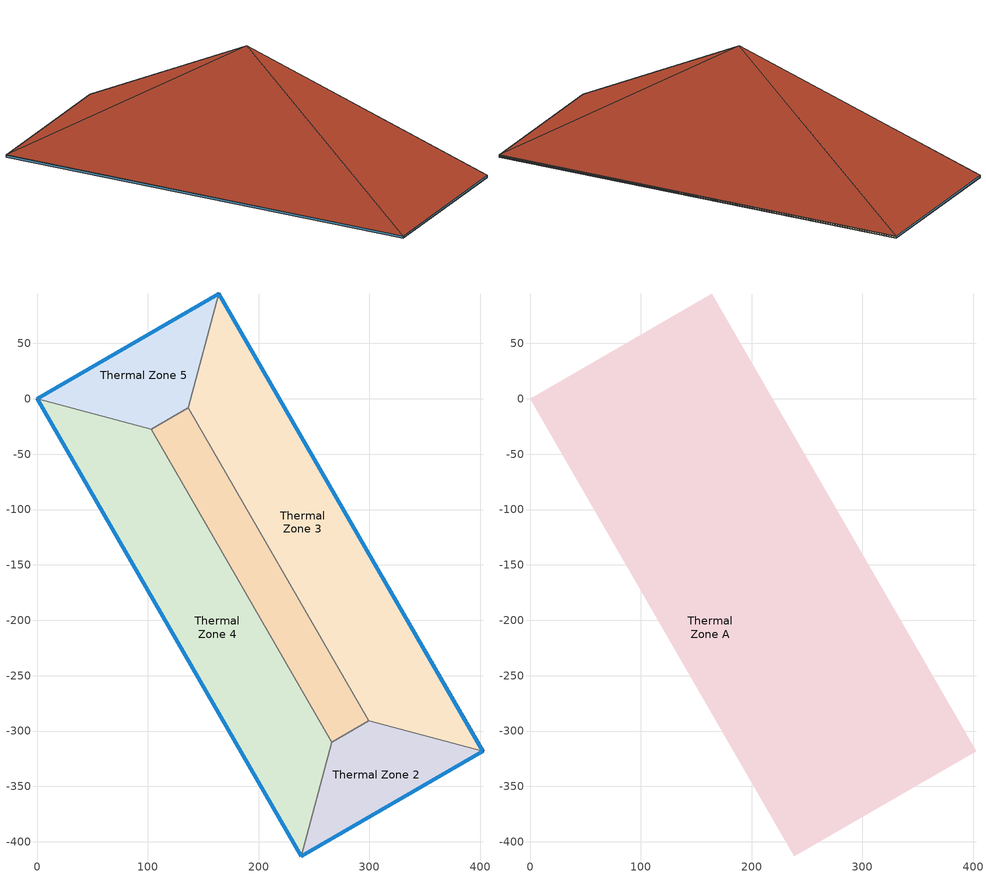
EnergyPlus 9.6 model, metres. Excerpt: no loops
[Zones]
Thermal Zone 1
 floor ground (ExtSlabCarpet): 103.05,-27.61 136.62,-8.23 299.62,-290.55 266.05,-309.93 z0
 wall to Thermal Zone 5 (Interior Wall): 136.62,-8.23 103.05,-27.61 z0:2.57
 wall to Thermal Zone 3 (Interior Wall): 299.62,-290.55 136.62,-8.23 z0:2.57
 wall to Thermal Zone 2 (Interior Wall): 266.05,-309.93 299.62,-290.55 z0:2.57
 wall to Thermal Zone 4 (Interior Wall): 103.05,-27.61 266.05,-309.93 z0:2.57
Thermal Zone 2
 floor ground (ExtSlabCarpet): 266.05,-309.93 299.62,-290.55 402.67,-318.16 238.44,-412.98 z0
 wall outside (Ext Wall): 238.44,-412.98 402.67,-318.16 z0:2.57
 wall to Thermal Zone 4 (Interior Wall): 266.05,-309.93 238.44,-412.98 z0:2.57
 wall to Thermal Zone 3 (Interior Wall): 402.67,-318.16 299.62,-290.55 z0:2.57
 window (Ext Window): 238.44,-412.98 402.66,-318.17 z0.69:1.88
Thermal Zone 3
 floor ground (ExtSlabCarpet): 136.62,-8.23 164.23,94.82 402.67,-318.16 299.62,-290.55 z0
 wall outside (Ext Wall): 402.67,-318.16 164.23,94.82 z0:2.57
 wall to Thermal Zone 5 (Interior Wall): 164.23,94.82 136.62,-8.23 z0:2.57
 window (Ext Window): 402.66,-318.15 164.24,94.81 z1.04:1.53
Thermal Zone 4
 floor ground (ExtSlabCarpet): 266.05,-309.93 238.44,-412.98 0,0 103.05,-27.61 z0
 wall outside (Ext Wall): 0,0 238.44,-412.98 z0:2.57
 wall to Thermal Zone 5 (Interior Wall): 103.05,-27.61 0,0 z0:2.57
 window (Ext Window): 0.01,-0.01 238.43,-412.97 z0.14:2.43
Thermal Zone 5
 floor ground (ExtSlabCarpet): 164.23,94.82 136.62,-8.23 103.05,-27.61 0,0 z0
 wall outside (Ext Wall): 164.23,94.82 0,0 z0:2.57
 window (Ext Window): 164.22,94.82 0.01,0.01 z0.41:2.16
Thermal Zone A
 floor to Thermal Zone 1 (Interior Floor): 103.05,-27.61 136.62,-8.23 299.62,-290.55 266.05,-309.93 z2.57
 floor to Thermal Zone 2 (Interior Floor): 266.05,-309.93 299.62,-290.55 402.67,-318.16 238.44,-412.98 z2.57
 floor to Thermal Zone 3 (Interior Floor): 136.62,-8.23 164.23,94.82 402.67,-318.16 299.62,-290.55 z2.57
 floor to Thermal Zone 4 (Interior Floor): 266.05,-309.93 238.44,-412.98 0,0 103.05,-27.61 z2.57
 floor to Thermal Zone 5 (Interior Floor): 164.23,94.82 136.62,-8.23 103.05,-27.61 0,0 z2.57
 roof outside (Ext Roof): 402.67,-318.16,2.57 164.23,94.82,2.57 201.34,-159.09,139.86; 0,0,2.57 238.44,-412.98,2.57 201.34,-159.09,139.86; 164.23,94.82,2.57 0,0,2.57 201.34,-159.09,139.86; 238.44,-412.98,2.57 402.67,-318.16,2.57 201.34,-159.09,139.86
[Building]
Building 1: North Axis {deg}=-0
[Site:Location]
Washington Dc Dulles IntL Ar: Latitude {deg}=38.98; Longitude {deg}=-77.47; Time Zone {hr}=-5; Elevation {m}=82
[SizingPeriod:DesignDay] Month=7; Day of Month=21; Day Type=SummerDesignDay; Daily Dry-Bulb Temperature Range {deltaC}=14.4; Dry-Bulb Temperature Range Modifier Type=DefaultMultipliers; Barometric Pressure {Pa}=86790; Wind Speed {m/s}=5; Wind Direction {deg}=340; Rain Indicator=No; Snow Indicator=No; Daylight Saving Time Indicator=No; Solar Model Indicator=ASHRAETau; ASHRAE Clear Sky Optical Depth for Beam Irradiance (taub)=0.339; ASHRAE Clear Sky Optical Depth for Diffuse Irradiance (taud)=2.366; Begin Environment Reset Mode=FullResetAtBeginEnvironment
Name | Maximum Dry-Bulb Temperature {C} | Humidity Condition Type | Wetbulb or DewPoint at Maximum Dry-Bulb {C} | Enthalpy at Maximum Dry-Bulb {J/kg}
SALT-LAKE-CITY-IAP Ann Clg .4% Condns DB=>MWB | 36.5 | Wetbulb | 17.1
SALT-LAKE-CITY-IAP Ann Clg .4% Condns DP=>MDB | 22.5 | Dewpoint | 15.6
SALT-LAKE-CITY-IAP Ann Clg .4% Condns Enth=>MDB | 30.8 | Enthalpy |  | 59300
SALT-LAKE-CITY-IAP Ann Clg .4% Condns WB=>MDB | 31.2 | Wetbulb | 19
[Material] Thermal Absorptance=0.9
Name | Roughness | Thickness m | Conductivity W/m-K | Density kg/m3 | Specific Heat J/kg-K | Solar Absorptance | Visible Absorptance
wall concrete | MediumRough | 0.398 | 0.5 | 2243 | 837 | 0.65 | 0.65
roof concrete | MediumRough | 0.401 | 0.5 | 2243 | 837 | 0.65 | 0.65
Wall Insulation [37] | MediumRough | 0.0681 | 0.0432 | 91 | 837 | 0.5 | 0.5
Roof Insulation [25] | MediumRough | 0.263 | 0.049 | 265 | 836.8 | 0.7 | 0.7
F16 Acoustic tile | MediumSmooth | 0.0191 | 0.06 | 368 | 590 | 0.3 | 0.3
M11 100mm lightweight concrete | MediumRough | 0.1016 | 0.53 | 1280 | 840 | 0.5 | 0.5
MAT-CC05 4 HW CONCRETE | Rough | 0.1016 | 1.311 | 2240 | 836.8 | 0.85 | 0.85
G01a 19mm gypsum board | MediumSmooth | 0.019 | 0.16 | 800 | 1090 | 0.4 | 0.4
[Material:AirGap]
Name | Thermal Resistance m2-K/W
F04 Wall air space resistance | 0.15
F05 Ceiling air space resistance | 0.18
[Material:NoMass]
CP02 CARPET PAD: Roughness=Smooth; Thermal Resistance m2-K/W=0.1; Thermal Absorptance=0.9; Solar Absorptance=0.8; Visible Absorptance=0.8
[WindowMaterial:SimpleGlazingSystem]
Window Material Simple Glazing System: U-Factor W/m2-K=1.51; Solar Heat Gain Coefficient=0.25
[Construction]
Ext Roof: roof concrete, Roof Insulation [25]
Ext Wall: wall concrete, Wall Insulation [37]
Ext Window: Window Material Simple Glazing System
ExtSlabCarpet: MAT-CC05 4 HW CONCRETE, CP02 CARPET PAD
Interior Floor: F16 Acoustic tile, F05 Ceiling air space resistance, M11 100mm lightweight concrete
Interior Wall: G01a 19mm gypsum board, F04 Wall air space resistance, G01a 19mm gypsum board
[Zone]
Thermal Zone 1; Thermal Zone 2; Thermal Zone 3; Thermal Zone 4; Thermal Zone 5: 60, 0, 0, 0, , 1, , , , , , Yes
Thermal Zone A: 60, 0, 0, 2.57, , 1, , , , , , No
[ZoneList]
Availability Manager Night Cycle 1 Cooling Control Zones List; Availability Manager Night Cycle 1 Heating Control Zones List; Availability Manager Night Cycle 1 Heating Zone Fans Only Zones List: Thermal Zone 1, Thermal Zone 2
Availability Manager Night Cycle 2 Cooling Control Zones List; Availability Manager Night Cycle 2 Heating Control Zones List; Availability Manager Night Cycle 2 Heating Zone Fans Only Zones List: Thermal Zone 3
Availability Manager Night Cycle 3 Cooling Control Zones List; Availability Manager Night Cycle 3 Heating Control Zones List; Availability Manager Night Cycle 3 Heating Zone Fans Only Zones List: Thermal Zone 4
Availability Manager Night Cycle 4 Cooling Control Zones List; Availability Manager Night Cycle 4 Heating Control Zones List; Availability Manager Night Cycle 4 Heating Zone Fans Only Zones List: Thermal Zone 5
[AvailabilityManager:NightCycle] Applicability Schedule=Always On Discrete; Fan Schedule=Always On Discrete hvac_library; Control Type=CycleOnAnyCoolingOrHeatingZone; Thermostat Tolerance deltaC=1; Cycling Run Time Control Type=FixedRunTime; Cycling Run Time s=3600
Name | Cooling Control Zone or Zone List | Heating Control Zone or Zone List | Heating Zone Fans Only Zone or Zone List
Availability Manager Night Cycle 1 | Availability Manager Night Cycle 1 Cooling Control Zones List | Availability Manager Night Cycle 1 Heating Control Zones List | Availability Manager Night Cycle 1 Heating Zone Fans Only Zones List
Availability Manager Night Cycle 2 | Availability Manager Night Cycle 2 Cooling Control Zones List | Availability Manager Night Cycle 2 Heating Control Zones List | Availability Manager Night Cycle 2 Heating Zone Fans Only Zones List
Availability Manager Night Cycle 3 | Availability Manager Night Cycle 3 Cooling Control Zones List | Availability Manager Night Cycle 3 Heating Control Zones List | Availability Manager Night Cycle 3 Heating Zone Fans Only Zones List
Availability Manager Night Cycle 4 | Availability Manager Night Cycle 4 Cooling Control Zones List | Availability Manager Night Cycle 4 Heating Control Zones List | Availability Manager Night Cycle 4 Heating Zone Fans Only Zones List
[AvailabilityManager:Scheduled] Schedule=Always On Discrete
Air Loop HVAC Outdoor Air System 1 Availability Manager; Air Loop HVAC Outdoor Air System 2 Availability Manager; Air Loop HVAC Outdoor Air System 3 Availability Manager; Air Loop HVAC Outdoor Air System 4 Availability Manager
[Schedule:Constant]
Always On Discrete; Always On Discrete hvac_library: 1
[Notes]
wall material
roof material
